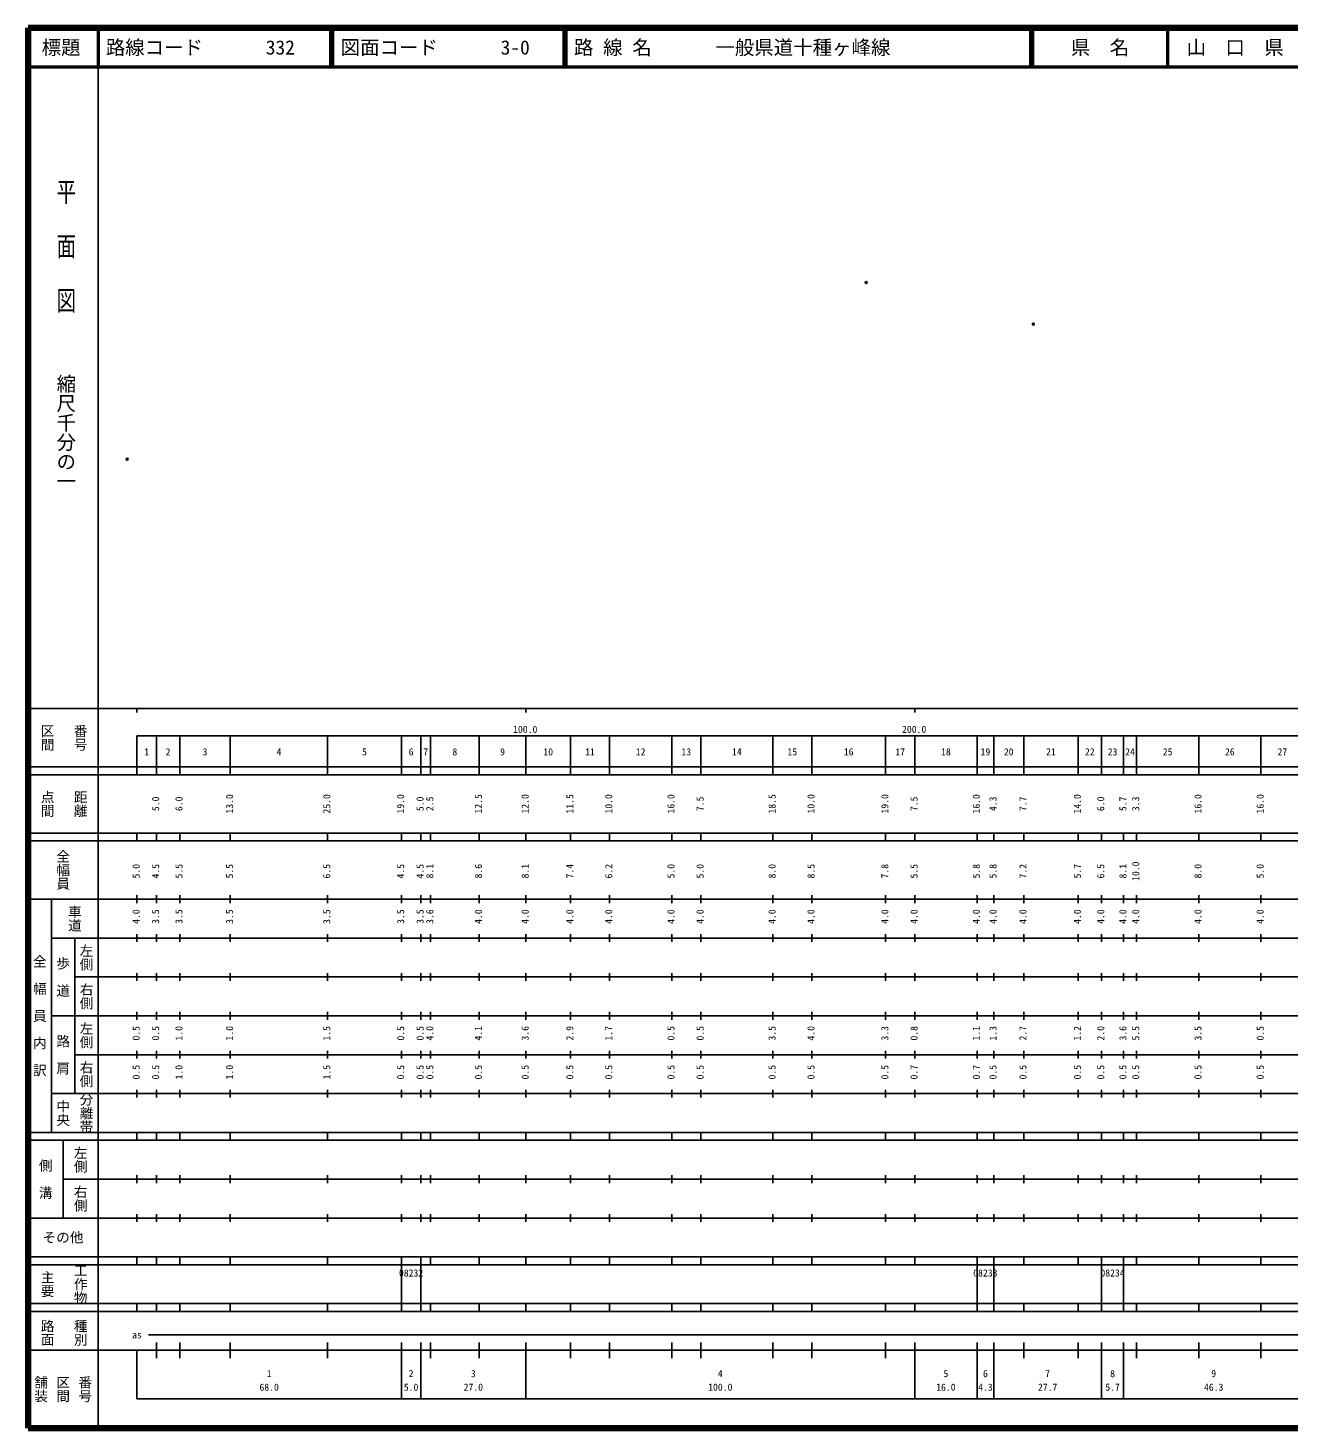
# Model space of a CAD drawing. Units: millimetres on the paper. Extents: x 40 to 680, y 20 to 380.
# Drawn here: x 40 to 364.2, y 20 to 380 of the extents above; entities that cross this region are included whole.
import ezdxf
from ezdxf.enums import TextEntityAlignment as Align

# ---------------------------------------------------------------- set-up
doc = ezdxf.new("R2010")
doc.units = ezdxf.units.MM
doc.header["$PDMODE"] = 32
doc.header["$PDSIZE"] = 0.5
doc.layers.add('M-OTRS', color=6, linetype='Continuous')
doc.layers.add('M-TTL-TXT', color=7, linetype='Continuous')
for name, color, linetype, lineweight in [('M-TTL', 2, 'Continuous', 140), ('M-TTL-BAND', 7, 'Continuous', 25), ('M-TTL-LINE', 7, 'Continuous', 50)]:
    doc.layers.add(name, color=color, linetype=linetype, lineweight=lineweight)
doc.styles.add('@ＭＳ ゴシック', font='')
doc.styles.add('ＭＳ ゴシック', font='')
doc.styles.get('@ＭＳ ゴシック').set_extended_font_data('@MS Gothic')
doc.styles.get('ＭＳ ゴシック').set_extended_font_data('MS Gothic')

msp = doc.modelspace()

# ---------------------------------------------------------------- linework, layer by layer
at = {"layer": 'M-OTRS'}
for p in [(255.506, 314.528), (298.475, 303.875), (65.492, 269.109)]:
    msp.add_point(p, dxfattribs=at)
at = {"layer": 'M-TTL'}
for p, q in [((40, 380), (40, 20)), ((680, 380), (40, 380)), ((40, 20), (680, 20))]:
    msp.add_line(p, q, dxfattribs=at)
at = {"layer": 'M-TTL-BAND'}
for p, q in [((58, 370), (58, 20)), ((40, 205), (579, 205)), ((68, 205), (68, 204)), ((168, 205), (168, 204)), ((268, 205), (268, 204)), ((68, 198), (579, 198)), ((68, 198), (68, 188)), ((73, 188), (73, 198)), ((79, 188), (79, 198)), ((92, 188), (92, 198)), ((117, 188), (117, 198)), ((136, 188), (136, 198)), ((141, 188), (141, 198)), ((143.5, 188), (143.5, 198)), ((156, 188), (156, 198)), ((168, 188), (168, 198)), ((179.5, 188), (179.5, 198)), ((189.5, 188), (189.5, 198)), ((205.5, 188), (205.5, 198)), ((213, 188), (213, 198)), ((231.5, 188), (231.5, 198)), ((241.5, 188), (241.5, 198)), ((260.5, 188), (260.5, 198)), ((268, 188), (268, 198)), ((284, 188), (284, 198)), ((288.3, 188), (288.3, 198)), ((296, 188), (296, 198)), ((310, 188), (310, 198)), ((316, 188), (316, 198)), ((321.7, 188), (321.7, 198)), ((325, 188), (325, 198)), ((341, 188), (341, 198)), ((357, 188), (357, 198)), ((40, 190), (579, 190)), ((40, 188), (579, 188)), ((40, 173), (579, 173)), ((68, 171), (68, 173)), ((73, 171), (73, 173)), ((79, 171), (79, 173)), ((92, 171), (92, 173)), ((117, 171), (117, 173)), ((136, 171), (136, 173)), ((141, 171), (141, 173)), ((143.5, 171), (143.5, 173)), ((156, 171), (156, 173)), ((168, 171), (168, 173)), ((179.5, 171), (179.5, 173)), ((189.5, 171), (189.5, 173)), ((205.5, 171), (205.5, 173)), ((213, 171), (213, 173)), ((231.5, 171), (231.5, 173)), ((241.5, 171), (241.5, 173)), ((260.5, 171), (260.5, 173)), ((268, 171), (268, 173)), ((284, 171), (284, 173)), ((288.3, 171), (288.3, 173)), ((296, 171), (296, 173)), ((310, 171), (310, 173)), ((316, 171), (316, 173)), ((321.7, 171), (321.7, 173)), ((325, 171), (325, 173)), ((341, 171), (341, 173)), ((357, 171), (357, 173)), ((40, 171), (579, 171)), ((40, 156), (579, 156)), ((46, 96), (46, 156)), ((68, 155), (68, 157)), ((73, 155), (73, 157)), ((79, 155), (79, 157)), ((92, 155), (92, 157)), ((117, 155), (117, 157)), ((136, 155), (136, 157)), ((141, 155), (141, 157)), ((143.5, 155), (143.5, 157)), ((156, 155), (156, 157)), ((168, 155), (168, 157)), ((179.5, 155), (179.5, 157)), ((189.5, 155), (189.5, 157)), ((205.5, 155), (205.5, 157)), ((213, 155), (213, 157)), ((231.5, 155), (231.5, 157)), ((241.5, 155), (241.5, 157)), ((260.5, 155), (260.5, 157)), ((268, 155), (268, 157)), ((284, 155), (284, 157)), ((288.3, 155), (288.3, 157)), ((296, 155), (296, 157)), ((310, 155), (310, 157)), ((316, 155), (316, 157)), ((321.7, 155), (321.7, 157)), ((325, 155), (325, 157)), ((341, 155), (341, 157)), ((357, 155), (357, 157)), ((46, 146), (579, 146)), ((52, 146), (52, 106)), ((68, 145), (68, 147)), ((73, 145), (73, 147)), ((79, 145), (79, 147)), ((92, 145), (92, 147)), ((117, 145), (117, 147)), ((136, 145), (136, 147)), ((141, 145), (141, 147)), ((143.5, 145), (143.5, 147)), ((156, 145), (156, 147)), ((168, 145), (168, 147)), ((179.5, 145), (179.5, 147)), ((189.5, 145), (189.5, 147)), ((205.5, 145), (205.5, 147)), ((213, 145), (213, 147)), ((231.5, 145), (231.5, 147)), ((241.5, 145), (241.5, 147)), ((260.5, 145), (260.5, 147)), ((268, 145), (268, 147)), ((284, 145), (284, 147)), ((288.3, 145), (288.3, 147)), ((296, 145), (296, 147)), ((310, 145), (310, 147)), ((316, 145), (316, 147)), ((321.7, 145), (321.7, 147)), ((325, 145), (325, 147)), ((341, 145), (341, 147)), ((357, 145), (357, 147)), ((68, 135), (68, 137)), ((73, 135), (73, 137)), ((79, 135), (79, 137)), ((92, 135), (92, 137)), ((117, 135), (117, 137)), ((136, 135), (136, 137)), ((141, 135), (141, 137)), ((143.5, 135), (143.5, 137)), ((156, 135), (156, 137)), ((168, 135), (168, 137)), ((179.5, 135), (179.5, 137)), ((189.5, 135), (189.5, 137)), ((205.5, 135), (205.5, 137)), ((213, 135), (213, 137)), ((231.5, 135), (231.5, 137)), ((241.5, 135), (241.5, 137)), ((260.5, 135), (260.5, 137)), ((268, 135), (268, 137)), ((284, 135), (284, 137)), ((288.3, 135), (288.3, 137)), ((296, 135), (296, 137)), ((310, 135), (310, 137)), ((316, 135), (316, 137)), ((321.7, 135), (321.7, 137)), ((325, 135), (325, 137)), ((341, 135), (341, 137)), ((357, 135), (357, 137)), ((52, 136), (579, 136)), ((46, 126), (579, 126)), ((68, 125), (68, 127)), ((73, 125), (73, 127)), ((79, 125), (79, 127)), ((92, 125), (92, 127)), ((117, 125), (117, 127)), ((136, 125), (136, 127)), ((141, 125), (141, 127)), ((143.5, 125), (143.5, 127)), ((156, 125), (156, 127)), ((168, 125), (168, 127)), ((179.5, 125), (179.5, 127)), ((189.5, 125), (189.5, 127)), ((205.5, 125), (205.5, 127)), ((213, 125), (213, 127)), ((231.5, 125), (231.5, 127)), ((241.5, 125), (241.5, 127)), ((260.5, 125), (260.5, 127)), ((268, 125), (268, 127)), ((284, 125), (284, 127)), ((288.3, 125), (288.3, 127)), ((296, 125), (296, 127)), ((310, 125), (310, 127)), ((316, 125), (316, 127)), ((321.7, 125), (321.7, 127)), ((325, 125), (325, 127)), ((341, 125), (341, 127)), ((357, 125), (357, 127)), ((52, 116), (579, 116)), ((68, 115), (68, 117)), ((73, 115), (73, 117)), ((79, 115), (79, 117)), ((92, 115), (92, 117)), ((117, 115), (117, 117)), ((136, 115), (136, 117)), ((141, 115), (141, 117)), ((143.5, 115), (143.5, 117)), ((156, 115), (156, 117)), ((168, 115), (168, 117)), ((179.5, 115), (179.5, 117)), ((189.5, 115), (189.5, 117)), ((205.5, 115), (205.5, 117)), ((213, 115), (213, 117)), ((231.5, 115), (231.5, 117)), ((241.5, 115), (241.5, 117)), ((260.5, 115), (260.5, 117)), ((268, 115), (268, 117)), ((284, 115), (284, 117)), ((288.3, 115), (288.3, 117)), ((296, 115), (296, 117)), ((310, 115), (310, 117)), ((316, 115), (316, 117)), ((321.7, 115), (321.7, 117)), ((325, 115), (325, 117)), ((341, 115), (341, 117)), ((357, 115), (357, 117)), ((46, 106), (579, 106)), ((68, 105), (68, 107)), ((73, 105), (73, 107)), ((79, 105), (79, 107)), ((92, 105), (92, 107)), ((117, 105), (117, 107)), ((136, 105), (136, 107)), ((141, 105), (141, 107)), ((143.5, 105), (143.5, 107)), ((156, 105), (156, 107)), ((168, 105), (168, 107)), ((179.5, 105), (179.5, 107)), ((189.5, 105), (189.5, 107)), ((205.5, 105), (205.5, 107)), ((213, 105), (213, 107)), ((231.5, 105), (231.5, 107)), ((241.5, 105), (241.5, 107)), ((260.5, 105), (260.5, 107)), ((268, 105), (268, 107)), ((284, 105), (284, 107)), ((288.3, 105), (288.3, 107)), ((296, 105), (296, 107)), ((310, 105), (310, 107)), ((316, 105), (316, 107)), ((321.7, 105), (321.7, 107)), ((325, 105), (325, 107)), ((341, 105), (341, 107)), ((357, 105), (357, 107)), ((40, 96), (579, 96)), ((40, 94), (579, 94)), ((49, 94), (49, 74)), ((68, 94), (68, 96)), ((73, 94), (73, 96)), ((79, 94), (79, 96)), ((92, 94), (92, 96)), ((117, 94), (117, 96)), ((136, 94), (136, 96)), ((141, 94), (141, 96)), ((143.5, 94), (143.5, 96)), ((156, 94), (156, 96)), ((168, 94), (168, 96)), ((179.5, 94), (179.5, 96)), ((189.5, 94), (189.5, 96)), ((205.5, 94), (205.5, 96)), ((213, 94), (213, 96)), ((231.5, 94), (231.5, 96)), ((241.5, 94), (241.5, 96)), ((260.5, 94), (260.5, 96)), ((268, 94), (268, 96)), ((284, 94), (284, 96)), ((288.3, 94), (288.3, 96)), ((296, 94), (296, 96)), ((310, 94), (310, 96)), ((316, 94), (316, 96)), ((321.7, 94), (321.7, 96)), ((325, 94), (325, 96)), ((341, 94), (341, 96)), ((357, 94), (357, 96)), ((49, 84), (579, 84)), ((68, 83), (68, 85)), ((73, 83), (73, 85)), ((79, 83), (79, 85)), ((92, 83), (92, 85)), ((117, 83), (117, 85)), ((136, 83), (136, 85)), ((141, 83), (141, 85)), ((143.5, 83), (143.5, 85)), ((156, 83), (156, 85)), ((168, 83), (168, 85)), ((179.5, 83), (179.5, 85)), ((189.5, 83), (189.5, 85)), ((205.5, 83), (205.5, 85)), ((213, 83), (213, 85)), ((231.5, 83), (231.5, 85)), ((241.5, 83), (241.5, 85)), ((260.5, 83), (260.5, 85)), ((268, 83), (268, 85)), ((284, 83), (284, 85)), ((288.3, 83), (288.3, 85)), ((296, 83), (296, 85)), ((310, 83), (310, 85)), ((316, 83), (316, 85)), ((321.7, 83), (321.7, 85)), ((325, 83), (325, 85)), ((341, 83), (341, 85)), ((357, 83), (357, 85)), ((40, 74), (579, 74)), ((68, 73), (68, 75)), ((73, 73), (73, 75)), ((79, 73), (79, 75)), ((92, 73), (92, 75)), ((117, 73), (117, 75)), ((136, 73), (136, 75)), ((141, 73), (141, 75)), ((143.5, 73), (143.5, 75)), ((156, 73), (156, 75)), ((168, 73), (168, 75)), ((179.5, 73), (179.5, 75)), ((189.5, 73), (189.5, 75)), ((205.5, 73), (205.5, 75)), ((213, 73), (213, 75)), ((231.5, 73), (231.5, 75)), ((241.5, 73), (241.5, 75)), ((260.5, 73), (260.5, 75)), ((268, 73), (268, 75)), ((284, 73), (284, 75)), ((288.3, 73), (288.3, 75)), ((296, 73), (296, 75)), ((310, 73), (310, 75)), ((316, 73), (316, 75)), ((321.7, 73), (321.7, 75)), ((325, 73), (325, 75)), ((341, 73), (341, 75)), ((357, 73), (357, 75)), ((40, 64), (579, 64)), ((40, 62), (579, 62)), ((68, 62), (68, 64)), ((73, 62), (73, 64)), ((79, 62), (79, 64)), ((92, 62), (92, 64)), ((117, 62), (117, 64)), ((136, 62), (136, 64)), ((136, 52), (136, 62)), ((141, 62), (141, 64)), ((141, 52), (141, 62)), ((143.5, 62), (143.5, 64)), ((156, 62), (156, 64)), ((168, 62), (168, 64)), ((179.5, 62), (179.5, 64)), ((189.5, 62), (189.5, 64)), ((205.5, 62), (205.5, 64)), ((213, 62), (213, 64)), ((231.5, 62), (231.5, 64)), ((241.5, 62), (241.5, 64)), ((260.5, 62), (260.5, 64)), ((268, 62), (268, 64)), ((284, 62), (284, 64)), ((284, 52), (284, 62)), ((288.3, 62), (288.3, 64)), ((288.3, 52), (288.3, 62)), ((296, 62), (296, 64)), ((310, 62), (310, 64)), ((316, 62), (316, 64)), ((316, 52), (316, 62)), ((321.7, 62), (321.7, 64)), ((321.7, 52), (321.7, 62)), ((325, 62), (325, 64)), ((341, 62), (341, 64)), ((357, 62), (357, 64)), ((40, 52), (579, 52)), ((68, 50), (68, 52)), ((73, 50), (73, 52)), ((79, 50), (79, 52)), ((92, 50), (92, 52)), ((117, 50), (117, 52)), ((136, 50), (136, 52)), ((141, 50), (141, 52)), ((143.5, 50), (143.5, 52)), ((156, 50), (156, 52)), ((168, 50), (168, 52)), ((179.5, 50), (179.5, 52)), ((189.5, 50), (189.5, 52)), ((205.5, 50), (205.5, 52)), ((213, 50), (213, 52)), ((231.5, 50), (231.5, 52)), ((241.5, 50), (241.5, 52)), ((260.5, 50), (260.5, 52)), ((268, 50), (268, 52)), ((284, 50), (284, 52)), ((288.3, 50), (288.3, 52)), ((296, 50), (296, 52)), ((310, 50), (310, 52)), ((316, 50), (316, 52)), ((321.7, 50), (321.7, 52)), ((325, 50), (325, 52)), ((341, 50), (341, 52)), ((357, 50), (357, 52)), ((40, 50), (579, 50)), ((71, 44), (545, 44)), ((40, 40), (579, 40)), ((68, 40), (68, 27.5)), ((73, 38), (73, 42)), ((79, 38), (79, 42)), ((92, 38), (92, 42)), ((117, 38), (117, 42)), ((136, 27.5), (136, 42)), ((141, 27.5), (141, 42)), ((143.5, 38), (143.5, 42)), ((156, 38), (156, 42)), ((168, 27.5), (168, 42)), ((179.5, 38), (179.5, 42)), ((189.5, 38), (189.5, 42)), ((205.5, 38), (205.5, 42)), ((213, 38), (213, 42)), ((231.5, 38), (231.5, 42)), ((241.5, 38), (241.5, 42)), ((260.5, 38), (260.5, 42)), ((268, 27.5), (268, 42)), ((284, 27.5), (284, 42)), ((288.3, 27.5), (288.3, 42)), ((296, 38), (296, 42)), ((310, 38), (310, 42)), ((316, 27.5), (316, 42)), ((321.7, 27.5), (321.7, 42)), ((325, 38), (325, 42)), ((341, 38), (341, 42)), ((357, 38), (357, 42)), ((68, 27.5), (579, 27.5))]:
    msp.add_line(p, q, dxfattribs=at)
at = {"layer": 'M-TTL-LINE'}
for p, q in [((58, 380), (58, 370)), ((117.75, 380), (117.75, 370)), ((118.25, 380), (118.25, 370)), ((177.75, 380), (177.75, 370)), ((178.25, 380), (178.25, 370)), ((297.75, 380), (297.75, 370)), ((298.25, 380), (298.25, 370)), ((333, 380), (333, 370)), ((40, 370), (680, 370))]:
    msp.add_line(p, q, dxfattribs=at)

# ---------------------------------------------------------------- texts
at = {"layer": 'M-TTL-BAND', "style": '@ＭＳ ゴシック', "width": 1.4}
msp.add_text('平  面  図', height=3.666, rotation=270, dxfattribs=at).set_placement((49.777, 306.475), align=Align.MIDDLE_RIGHT)
at = {"layer": 'M-TTL-BAND', "style": '@ＭＳ ゴシック'}
msp.add_text('縮尺千分の一', height=3.666, rotation=270, dxfattribs=at).set_placement((49.777, 261.03), align=Align.MIDDLE_RIGHT)
for s, p in [('区間', (45, 197.5)), ('番号', (53.5, 197.5)), ('点間', (45, 180.5)), ('距離', (53.5, 180.5)), ('全幅員', (49, 163.5)), ('車道', (52, 151)), ('左側', (55, 141)), ('全\u3000幅\u3000員\u3000内\u3000訳', (43, 126)), ('歩\u3000道', (49, 136)), ('右側', (55, 131)), ('左側', (55, 121)), ('路\u3000肩', (49, 116)), ('右側', (55, 111)), ('分離帯', (55, 101)), ('中央', (49, 101)), ('左側', (53.5, 89)), ('側\u3000溝', (44.5, 84)), ('右側', (53.5, 79)), ('工作物', (53.5, 57)), ('主要', (45, 57)), ('路面', (45, 44.5)), ('種別', (53.5, 44.5)), ('舗装', (43.333, 30)), ('区間', (49, 30)), ('番号', (54.667, 30))]:
    msp.add_text(s, height=2.566, rotation=270, dxfattribs=at).set_placement(p, align=Align.MIDDLE_CENTER)
at = {"layer": 'M-TTL-BAND', "style": 'ＭＳ ゴシック'}
for s, p in [('100.0', (167.844, 198.195)), ('200.0', (267.844, 198.195)), ('1', (70.5, 192.405)), ('2', (76, 192.405)), ('3', (85.5, 192.405)), ('4', (104.5, 192.405)), ('5', (126.5, 192.405)), ('6', (138.5, 192.405)), ('7', (142.25, 192.405)), ('8', (149.75, 192.405)), ('9', (162, 192.405)), ('10', (173.75, 192.405)), ('11', (184.5, 192.405)), ('12', (197.5, 192.405)), ('13', (209.25, 192.405)), ('14', (222.25, 192.405)), ('15', (236.5, 192.405)), ('16', (251, 192.405)), ('17', (264.25, 192.405)), ('18', (276, 192.405)), ('19', (286.15, 192.405)), ('20', (292.15, 192.405)), ('21', (303, 192.405)), ('22', (313, 192.405)), ('23', (318.85, 192.405)), ('24', (323.35, 192.405)), ('25', (333, 192.405)), ('26', (349, 192.405)), ('27', (362.5, 192.405)), ('as', (68, 42.5)), ('1', (102, 32.523)), ('2', (138.5, 32.523)), ('3', (154.5, 32.523)), ('4', (218, 32.523)), ('5', (276, 32.523)), ('6', (286.15, 32.523)), ('7', (302.15, 32.523)), ('8', (318.85, 32.523)), ('9', (344.85, 32.523)), ('68.0', (102, 29.033)), ('5.0', (138.5, 29.033)), ('27.0', (154.5, 29.033)), ('100.0', (218, 29.033)), ('16.0', (276, 29.033)), ('4.3', (286.15, 29.033)), ('27.7', (302.15, 29.033)), ('5.7', (318.85, 29.033)), ('46.3', (344.85, 29.033))]:
    msp.add_text(s, height=1.833, dxfattribs=at).set_placement(p, align=Align.BOTTOM_CENTER)
for s, p in [('5.0', (74.263, 180.5)), ('6.0', (80.263, 180.5)), ('13.0', (93.263, 180.5)), ('25.0', (118.263, 180.5)), ('19.0', (137.263, 180.5)), ('5.0', (142.263, 180.5)), ('2.5', (144.763, 180.5)), ('12.5', (157.263, 180.5)), ('12.0', (169.263, 180.5)), ('11.5', (180.763, 180.5)), ('10.0', (190.763, 180.5)), ('16.0', (206.763, 180.5)), ('7.5', (214.263, 180.5)), ('18.5', (232.763, 180.5)), ('10.0', (242.763, 180.5)), ('19.0', (261.763, 180.5)), ('7.5', (269.263, 180.5)), ('16.0', (285.263, 180.5)), ('4.3', (289.563, 180.5)), ('7.7', (297.263, 180.5)), ('14.0', (311.263, 180.5)), ('6.0', (317.263, 180.5)), ('5.7', (322.963, 180.5)), ('3.3', (326.263, 180.5)), ('16.0', (342.263, 180.5)), ('16.0', (358.263, 180.5)), ('5.0', (69.263, 163.174)), ('4.5', (74.263, 163.174)), ('5.5', (80.263, 163.174)), ('5.5', (93.263, 163.174)), ('6.5', (118.263, 163.174)), ('4.5', (137.263, 163.174)), ('4.5', (142.263, 163.174)), ('8.1', (144.763, 163.174)), ('8.6', (157.263, 163.174)), ('8.1', (169.263, 163.174)), ('7.4', (180.763, 163.174)), ('6.2', (190.763, 163.174)), ('5.0', (206.763, 163.174)), ('5.0', (214.263, 163.174)), ('8.0', (232.763, 163.174)), ('8.5', (242.763, 163.174)), ('7.8', (261.763, 163.174)), ('5.5', (269.263, 163.174)), ('5.8', (285.263, 163.174)), ('5.8', (289.563, 163.174)), ('7.2', (297.263, 163.174)), ('5.7', (311.263, 163.174)), ('6.5', (317.263, 163.174)), ('8.1', (322.963, 163.174)), ('10.0', (326.263, 163.174)), ('8.0', (342.263, 163.174)), ('5.0', (358.263, 163.174)), ('4.0', (69.263, 151.5)), ('3.5', (74.263, 151.5)), ('3.5', (80.263, 151.5)), ('3.5', (93.263, 151.5)), ('3.5', (118.263, 151.5)), ('3.5', (137.263, 151.5)), ('3.5', (142.263, 151.5)), ('3.6', (144.763, 151.5)), ('4.0', (157.263, 151.5)), ('4.0', (169.263, 151.5)), ('4.0', (180.763, 151.5)), ('4.0', (190.763, 151.5)), ('4.0', (206.763, 151.5)), ('4.0', (214.263, 151.5)), ('4.0', (232.763, 151.5)), ('4.0', (242.763, 151.5)), ('4.0', (261.763, 151.5)), ('4.0', (269.263, 151.5)), ('4.0', (285.263, 151.5)), ('4.0', (289.563, 151.5)), ('4.0', (297.263, 151.5)), ('4.0', (311.263, 151.5)), ('4.0', (317.263, 151.5)), ('4.0', (322.963, 151.5)), ('4.0', (326.263, 151.5)), ('4.0', (342.263, 151.5)), ('4.0', (358.263, 151.5)), ('0.5', (69.263, 121.5)), ('0.5', (74.263, 121.5)), ('1.0', (80.263, 121.5)), ('1.0', (93.263, 121.5)), ('1.5', (118.263, 121.5)), ('0.5', (137.263, 121.5)), ('0.5', (142.263, 121.5)), ('4.0', (144.763, 121.5)), ('4.1', (157.263, 121.5)), ('3.6', (169.263, 121.5)), ('2.9', (180.763, 121.5)), ('1.7', (190.763, 121.5)), ('0.5', (206.763, 121.5)), ('0.5', (214.263, 121.5)), ('3.5', (232.763, 121.5)), ('4.0', (242.763, 121.5)), ('3.3', (261.763, 121.5)), ('0.8', (269.263, 121.5)), ('1.1', (285.263, 121.5)), ('1.3', (289.563, 121.5)), ('2.7', (297.263, 121.5)), ('1.2', (311.263, 121.5)), ('2.0', (317.263, 121.5)), ('3.6', (322.963, 121.5)), ('5.5', (326.263, 121.5)), ('3.5', (342.263, 121.5)), ('0.5', (358.263, 121.5)), ('0.5', (69.263, 111.5)), ('0.5', (74.263, 111.5)), ('1.0', (80.263, 111.5)), ('1.0', (93.263, 111.5)), ('1.5', (118.263, 111.5)), ('0.5', (137.263, 111.5)), ('0.5', (142.263, 111.5)), ('0.5', (144.763, 111.5)), ('0.5', (157.263, 111.5)), ('0.5', (169.263, 111.5)), ('0.5', (180.763, 111.5)), ('0.5', (190.763, 111.5)), ('0.5', (206.763, 111.5)), ('0.5', (214.263, 111.5)), ('0.5', (232.763, 111.5)), ('0.5', (242.763, 111.5)), ('0.5', (261.763, 111.5)), ('0.7', (269.263, 111.5)), ('0.7', (285.263, 111.5)), ('0.5', (289.563, 111.5)), ('0.5', (297.263, 111.5)), ('0.5', (311.263, 111.5)), ('0.5', (317.263, 111.5)), ('0.5', (322.963, 111.5)), ('0.5', (326.263, 111.5)), ('0.5', (342.263, 111.5)), ('0.5', (358.263, 111.5))]:
    msp.add_text(s, height=1.833, rotation=90, dxfattribs=at).set_placement(p, align=Align.BOTTOM_CENTER)
msp.add_text('その他', height=2.566, dxfattribs=at).set_placement((49, 69), align=Align.MIDDLE_CENTER)
for s, p in [('08232', (135.375, 58.405)), ('08233', (283.025, 58.405)), ('08234', (315.725, 58.405))]:
    msp.add_text(s, height=1.833, dxfattribs=at).set_placement(p, align=Align.BOTTOM_LEFT)
at = {"layer": 'M-TTL-TXT', "style": 'ＭＳ ゴシック'}
for s, p in [('標題', (48.5, 375)), ('県\u3000名', (315.625, 375)), ('山\u3000口\u3000県', (350.375, 375))]:
    msp.add_text(s, height=3.666, dxfattribs=at).set_placement(p, align=Align.MIDDLE_CENTER)
for s, p in [('路線コード', (60, 375)), ('332', (101.142, 375)), ('図面コード', (120.38, 375)), ('3-0', (161.521, 375)), ('路 線 名', (180.38, 375)), ('一般県道十種ヶ峰線', (216.734, 375))]:
    msp.add_text(s, height=3.666, dxfattribs=at).set_placement(p, align=Align.MIDDLE_LEFT)

doc.saveas('drawing.dxf')
